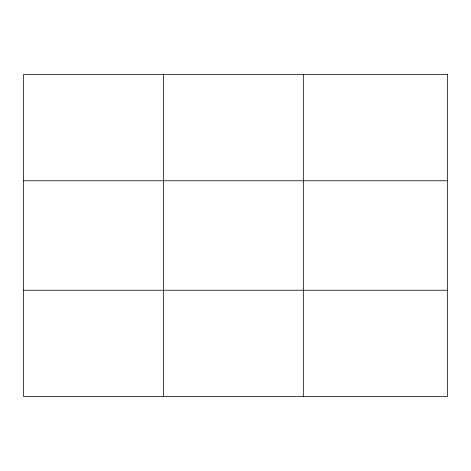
<?xml version="1.0" encoding="UTF-8"?>
<svg xmlns="http://www.w3.org/2000/svg" width="471" height="471" viewBox="0 0 471 471"><rect width="100%" height="100%" fill="white"/><g stroke="black" fill="none" stroke-linecap="round" stroke-linejoin="round"><path stroke-width="0.71" d="M163.437 396.476L163.437 74.524M303.324 396.476L303.324 74.524M23.55 180.77L447.45 180.77M23.55 290.23L447.45 290.23M447.45 74.524L447.45 396.476L23.55 396.476L23.55 74.524L447.45 74.524"/></g></svg>
